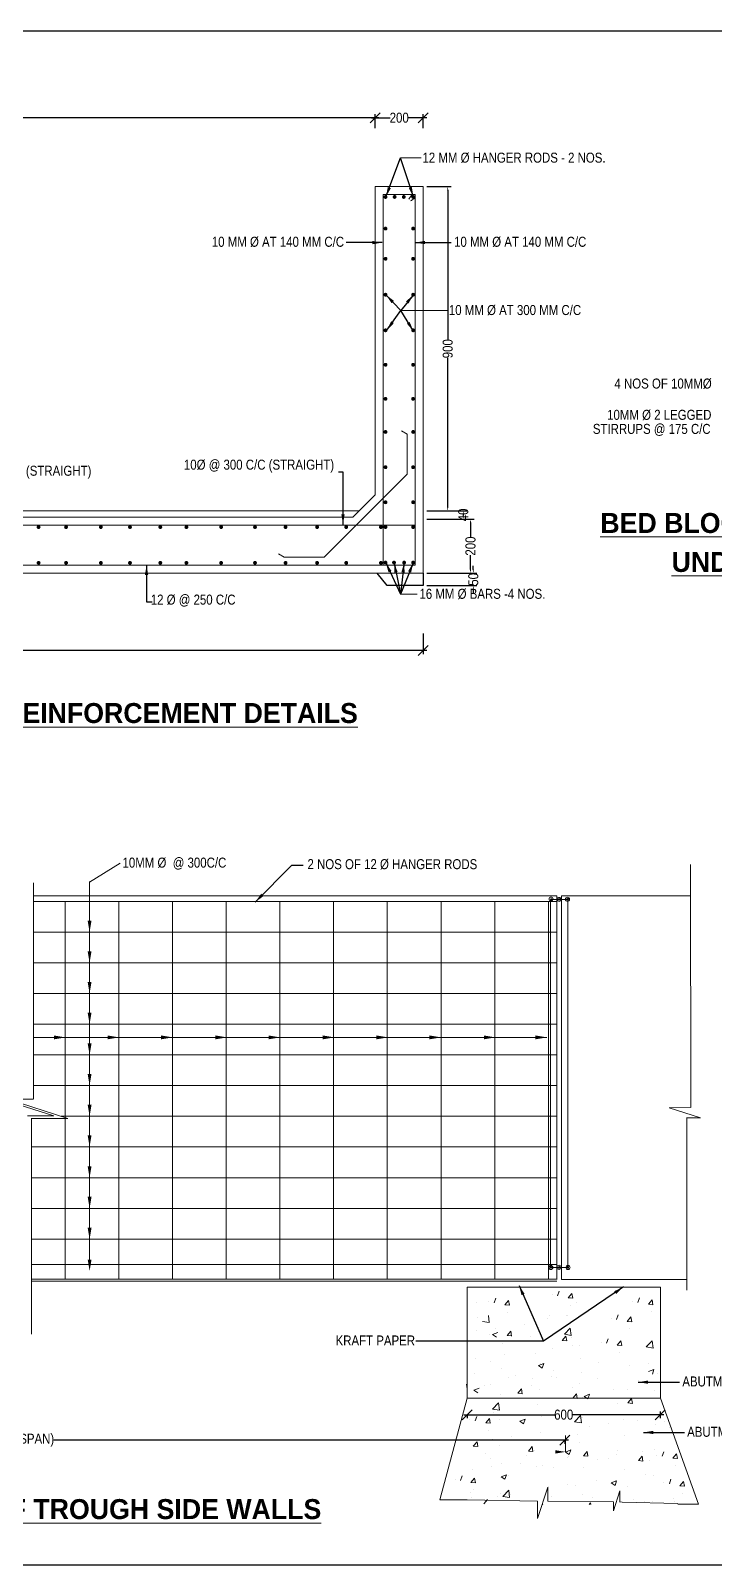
# Model space of a CAD drawing. Header units: millimetres. Extents: x -543311 to -470589, y -324262 to -283433.
# Drawn here: x -514468 to -497359, y -321838 to -283433 of the extents above; entities that cross this region are included whole.
import ezdxf
from ezdxf.enums import TextEntityAlignment as Align

# ---------------------------------------------------------------- set-up
doc = ezdxf.new("R2010")
doc.units = ezdxf.units.MM
doc.header["$LTSCALE"] = 1000
for name, color, linetype in [('canal', 3, 'Continuous'), ('MAIN', 2, 'Continuous'), ('pier', 7, 'Continuous')]:
    doc.layers.add(name, color=color, linetype=linetype)
doc.styles.add('ARIAL NARROW', font='ARIALN.TTF')
doc.styles.add('CITYBLUEPR', font='cityb___.ttf')
doc.dimstyles.new('ISO-25', dxfattribs={"dimtxt": 2.5, "dimasz": 2.5, "dimexe": 1.25, "dimexo": 0.625, "dimtad": 1, "dimdec": 0, "dimtxsty": 'Standard', "dimblk": 'OBLIQUE', "dimcen": 2.5, "dimdle": 1.25, "dimclrd": 6, "dimadec": 0, "dimazin": 0, "dimtfac": 1, "dimtdec": 0, "dimtmove": 0, "dimatfit": 3, "dimfxl": 1, "dimarcsym": 0})

# ---------------------------------------------------------------- blocks, each defined once
blk = doc.blocks.new('_Oblique')
at = {"color": 0, "linetype": 'ByBlock', "lineweight": -2}
blk.add_line((-0.5, -0.5), (0.5, 0.5), dxfattribs=at)
blk = doc.blocks.new('*D183')
at = {"layer": 'Defpoints', "color": 0, "transparency": 16777216}
for p in [(-530334, -318640), (-530334, -318707), (-501101, -318624)]:
    blk.add_point(p, dxfattribs=at)
at = {"layer": 'MAIN', "color": 7, "lineweight": -2, "transparency": 16777216}
for p, q in [((-530424, -318707), (-517546, -318707)), ((-501011, -318707), (-513889, -318707))]:
    blk.add_line(p, q, dxfattribs=at)
at = {"layer": 'MAIN', "color": 0, "lineweight": -2, "transparency": 16777216}
for p, q in [((-530334, -318730), (-530334, -318797)), ((-501101, -318714), (-501101, -318797))]:
    blk.add_line(p, q, dxfattribs=at)
at = {"layer": 'MAIN', "color": 7, "lineweight": -2, "transparency": 16777216, "xscale": 250, "yscale": 250, "zscale": 250, "rotation": 180}
blk.add_blockref('_Oblique', (-530334, -318707), dxfattribs=at)
at = {"layer": 'MAIN', "color": 7, "lineweight": -2, "transparency": 16777216, "xscale": 250, "yscale": 250, "zscale": 250}
blk.add_blockref('_Oblique', (-501101, -318707), dxfattribs=at)
at = {"layer": 'MAIN', "color": 0, "lineweight": 9, "transparency": 16777216, "insert": (-515717, -318707), "char_height": 250, "attachment_point": 5, "style": 'ARIAL NARROW'}
blk.add_mtext('4300 (3500M CLEAR SPAN)', dxfattribs=at)
blk = doc.blocks.new('*D184')
at = {"layer": 'Defpoints', "color": 0, "transparency": 16777216}
for p in [(-503541, -317982), (-498715, -317895), (-498715, -318069)]:
    blk.add_point(p, dxfattribs=at)
at = {"layer": 'MAIN', "color": 0, "lineweight": -2, "transparency": 16777216}
for p, q in [((-498715, -317985), (-498715, -318159)), ((-503541, -318072), (-503541, -318159))]:
    blk.add_line(p, q, dxfattribs=at)
at = {"layer": 'MAIN', "color": 7, "lineweight": -2, "transparency": 16777216}
for p, q in [((-503631, -318069), (-501355, -318069)), ((-498625, -318069), (-500901, -318069))]:
    blk.add_line(p, q, dxfattribs=at)
at = {"layer": 'MAIN', "color": 7, "lineweight": -2, "transparency": 16777216, "xscale": 250, "yscale": 250, "zscale": 250, "rotation": 180}
blk.add_blockref('_Oblique', (-503541, -318069), dxfattribs=at)
at = {"layer": 'MAIN', "color": 7, "lineweight": -2, "transparency": 16777216, "xscale": 250, "yscale": 250, "zscale": 250}
blk.add_blockref('_Oblique', (-498715, -318069), dxfattribs=at)
at = {"layer": 'MAIN', "color": 0, "lineweight": 9, "transparency": 16777216, "insert": (-501128, -318069), "char_height": 250, "attachment_point": 5, "style": 'ARIAL NARROW'}
blk.add_mtext('600', dxfattribs=at)
blk = doc.blocks.new('*D186')
at = {"layer": 'Defpoints', "color": 0, "transparency": 16777216}
for p in [(-505845, -285611), (-505845, -285611), (-529445, -285958)]:
    blk.add_point(p, dxfattribs=at)
at = {"layer": 'MAIN', "color": 7, "lineweight": -2, "transparency": 16777216}
for p, q in [((-529535, -285611), (-517942, -285611)), ((-505755, -285611), (-517348, -285611))]:
    blk.add_line(p, q, dxfattribs=at)
at = {"layer": 'MAIN', "color": 0, "lineweight": -2, "transparency": 16777216}
blk.add_line((-529445, -285868), (-529445, -285521), dxfattribs=at)
at = {"layer": 'MAIN', "color": 7, "lineweight": -2, "transparency": 16777216, "xscale": 250, "yscale": 250, "zscale": 250, "rotation": 180}
blk.add_blockref('_Oblique', (-529445, -285611), dxfattribs=at)
at = {"layer": 'MAIN', "color": 7, "lineweight": -2, "transparency": 16777216, "xscale": 250, "yscale": 250, "zscale": 250}
blk.add_blockref('_Oblique', (-505845, -285611), dxfattribs=at)
at = {"layer": 'MAIN', "color": 0, "lineweight": 9, "transparency": 16777216, "insert": (-517645, -285611), "char_height": 250, "attachment_point": 5, "style": 'ARIAL NARROW'}
blk.add_mtext('1500', dxfattribs=at)
blk = doc.blocks.new('*D187')
at = {"layer": 'Defpoints', "color": 0, "transparency": 16777216}
for p in [(-504645, -285611), (-505845, -285958), (-504645, -285958)]:
    blk.add_point(p, dxfattribs=at)
at = {"layer": 'MAIN', "color": 7, "lineweight": -2, "transparency": 16777216}
for p, q in [((-505935, -285611), (-505474, -285611)), ((-504555, -285611), (-505017, -285611))]:
    blk.add_line(p, q, dxfattribs=at)
at = {"layer": 'MAIN', "color": 0, "lineweight": -2, "transparency": 16777216}
for p, q in [((-505845, -285868), (-505845, -285521)), ((-504645, -285868), (-504645, -285521))]:
    blk.add_line(p, q, dxfattribs=at)
at = {"layer": 'MAIN', "color": 7, "lineweight": -2, "transparency": 16777216, "xscale": 250, "yscale": 250, "zscale": 250, "rotation": 180}
blk.add_blockref('_Oblique', (-505845, -285611), dxfattribs=at)
at = {"layer": 'MAIN', "color": 7, "lineweight": -2, "transparency": 16777216, "xscale": 250, "yscale": 250, "zscale": 250}
blk.add_blockref('_Oblique', (-504645, -285611), dxfattribs=at)
at = {"layer": 'MAIN', "color": 0, "lineweight": 9, "transparency": 16777216, "insert": (-505245, -285611), "char_height": 250, "attachment_point": 5, "style": 'ARIAL NARROW'}
blk.add_mtext('200', dxfattribs=at)
blk = doc.blocks.new('*D188')
at = {"layer": 'Defpoints', "color": 0, "transparency": 16777216}
for p in [(-530645, -298555), (-504645, -298426), (-504645, -298942)]:
    blk.add_point(p, dxfattribs=at)
at = {"layer": 'MAIN', "color": 0, "lineweight": -2, "transparency": 16777216}
for p, q in [((-530645, -298645), (-530645, -299032)), ((-504645, -298516), (-504645, -299032))]:
    blk.add_line(p, q, dxfattribs=at)
at = {"layer": 'MAIN', "color": 7, "lineweight": -2, "transparency": 16777216}
for p, q in [((-530735, -298942), (-517942, -298942)), ((-504555, -298942), (-517348, -298942))]:
    blk.add_line(p, q, dxfattribs=at)
at = {"layer": 'MAIN', "color": 7, "lineweight": -2, "transparency": 16777216, "xscale": 250, "yscale": 250, "zscale": 250, "rotation": 180}
blk.add_blockref('_Oblique', (-530645, -298942), dxfattribs=at)
at = {"layer": 'MAIN', "color": 7, "lineweight": -2, "transparency": 16777216, "xscale": 250, "yscale": 250, "zscale": 250}
blk.add_blockref('_Oblique', (-504645, -298942), dxfattribs=at)
at = {"layer": 'MAIN', "color": 0, "lineweight": 9, "transparency": 16777216, "insert": (-517645, -298942), "char_height": 250, "attachment_point": 5, "style": 'ARIAL NARROW'}
blk.add_mtext('1900', dxfattribs=at)
blk = doc.blocks.new('*D189')
at = {"layer": 'canal', "color": 0, "lineweight": -2, "transparency": 16777216}
for p, q in [((-504555, -295448), (-503552, -295448)), ((-504555, -295654), (-503552, -295654))]:
    blk.add_line(p, q, dxfattribs=at)
at = {"layer": 'canal', "color": 7, "lineweight": -2, "transparency": 16777216}
blk.add_line((-503642, -295538), (-503642, -295564), dxfattribs=at)
at = {"layer": 'canal', "color": 7, "transparency": 16777216}
for points in [[(-503657, -295538), (-503627, -295538), (-503642, -295448)], [(-503657, -295564), (-503627, -295564), (-503642, -295654)]]:
    blk.add_solid(points, dxfattribs=at)
at = {"layer": 'Defpoints', "color": 0, "transparency": 16777216}
for p in [(-504645, -295448), (-504645, -295654), (-503642, -295654)]:
    blk.add_point(p, dxfattribs=at)
at = {"layer": 'canal', "color": 0, "transparency": 16777216, "insert": (-503642, -295551), "char_height": 250, "attachment_point": 5, "rotation": 90, "style": 'ARIAL NARROW'}
blk.add_mtext('40', dxfattribs=at)
blk = doc.blocks.new('*D178')
at = {"layer": 'canal', "color": 0, "lineweight": -2, "transparency": 16777216}
for p, q in [((-504555, -295654), (-503370, -295654)), ((-504555, -297008), (-503370, -297008))]:
    blk.add_line(p, q, dxfattribs=at)
at = {"layer": 'canal', "color": 7, "lineweight": -2, "transparency": 16777216}
for p, q in [((-503460, -295744), (-503460, -296102)), ((-503460, -296918), (-503460, -296559))]:
    blk.add_line(p, q, dxfattribs=at)
at = {"layer": 'canal', "color": 7, "transparency": 16777216}
for points in [[(-503475, -295744), (-503445, -295744), (-503460, -295654)], [(-503475, -296918), (-503445, -296918), (-503460, -297008)]]:
    blk.add_solid(points, dxfattribs=at)
at = {"layer": 'Defpoints', "color": 0, "transparency": 16777216}
for p in [(-504645, -295654), (-504645, -297008), (-503460, -297008)]:
    blk.add_point(p, dxfattribs=at)
at = {"layer": 'canal', "color": 0, "transparency": 16777216, "insert": (-503460, -296331), "char_height": 250, "attachment_point": 5, "rotation": 90, "style": 'ARIAL NARROW'}
blk.add_mtext('200', dxfattribs=at)
blk = doc.blocks.new('*D190')
at = {"layer": 'canal', "color": 7, "lineweight": -2, "transparency": 16777216}
for p, q in [((-503390, -296918), (-503390, -296828)), ((-503390, -297008), (-503390, -297017)), ((-503390, -297320), (-503390, -297311)), ((-503390, -297410), (-503390, -297500))]:
    blk.add_line(p, q, dxfattribs=at)
at = {"layer": 'canal', "color": 0, "lineweight": -2, "transparency": 16777216}
for p, q in [((-504555, -297008), (-503300, -297008)), ((-504555, -297320), (-503300, -297320))]:
    blk.add_line(p, q, dxfattribs=at)
at = {"layer": 'canal', "color": 7, "transparency": 16777216}
for points in [[(-503405, -296918), (-503375, -296918), (-503390, -297008)], [(-503405, -297410), (-503375, -297410), (-503390, -297320)]]:
    blk.add_solid(points, dxfattribs=at)
at = {"layer": 'Defpoints', "color": 0, "transparency": 16777216}
for p in [(-504645, -297008), (-504645, -297320), (-503390, -297320)]:
    blk.add_point(p, dxfattribs=at)
at = {"layer": 'canal', "color": 0, "transparency": 16777216, "insert": (-503390, -297164), "char_height": 250, "attachment_point": 5, "rotation": 90, "style": 'ARIAL NARROW'}
blk.add_mtext('50', dxfattribs=at)
blk = doc.blocks.new('*D219')
at = {"layer": 'canal', "color": 0, "lineweight": -2, "transparency": 16777216}
for p, q in [((-504555, -287336), (-503941, -287336)), ((-504555, -295448), (-503941, -295448))]:
    blk.add_line(p, q, dxfattribs=at)
at = {"layer": 'canal', "color": 7, "lineweight": -2, "transparency": 16777216}
for p, q in [((-504031, -287426), (-504031, -291165)), ((-504031, -295358), (-504031, -291618))]:
    blk.add_line(p, q, dxfattribs=at)
at = {"layer": 'canal', "color": 7, "transparency": 16777216}
for points in [[(-504046, -287426), (-504016, -287426), (-504031, -287336)], [(-504046, -295358), (-504016, -295358), (-504031, -295448)]]:
    blk.add_solid(points, dxfattribs=at)
at = {"layer": 'Defpoints', "color": 0, "transparency": 16777216}
for p in [(-504645, -287336), (-504645, -295448), (-504031, -295448)]:
    blk.add_point(p, dxfattribs=at)
at = {"layer": 'canal', "color": 0, "transparency": 16777216, "insert": (-504031, -291392), "char_height": 250, "attachment_point": 5, "rotation": 90, "style": 'ARIAL NARROW'}
blk.add_mtext('900', dxfattribs=at)

msp = doc.modelspace()

# ---------------------------------------------------------------- linework, layer by layer
at = {"color": 0, "lineweight": 9}
for p, q in [((-497952.8, -304296.5), (-497949, -310382.1)), ((-514394.6, -305086.1), (-501302.1, -305086.1)), ((-514394.6, -305225.1), (-501302.1, -305225.1)), ((-501457.7, -305172), (-501024.8, -305172)), ((-501183.4, -305086.1), (-497952.8, -305086.1)), ((-514394.6, -305993.1), (-501302.1, -305993.1)), ((-514394.6, -306761.1), (-501302.1, -306761.1)), ((-514394.6, -307529.1), (-501302.1, -307529.1)), ((-514394.6, -308297.1), (-501302.1, -308297.1)), ((-501548.5, -308626.6), (-514394.6, -308626.6)), ((-514394.6, -309065.1), (-501302.1, -309065.1)), ((-514394.6, -309833.1), (-501302.1, -309833.1)), ((-513707.2, -310601.1), (-501302.1, -310601.1)), ((-497957.9, -310382.1), (-498490.7, -310386)), ((-498490.7, -310386), (-497702.4, -310638.3)), ((-497702.4, -310638.3), (-498049.2, -310638.3)), ((-514449.6, -311369.1), (-501302.1, -311369.1))]:
    msp.add_line(p, q, dxfattribs=at)
for centre, radius in [((-501444.8, -305165.4), 51.2), ((-501439.5, -305175.3), 19.9), ((-501242, -305174), 51.2), ((-501240.6, -305170.3), 19.9), ((-501033.9, -305169.7), 51.2), ((-501024.8, -305165.3), 19.9)]:
    msp.add_circle(centre, radius, dxfattribs=at)
for points in [[(-503126.5, -308578.6), (-502838.5, -308626.6), (-503126.5, -308674.6)], [(-501836.5, -308578.6), (-501548.5, -308626.6), (-501836.5, -308674.6)]]:
    msp.add_solid(points, dxfattribs=at)
at = {"layer": 'canal', "color": 0}
for p, q in [((-505546.5, -297320), (-505795.6, -297007.6)), ((-504645.1, -297007.6), (-504645.1, -297320)), ((-504645.1, -297320), (-505546.5, -297320))]:
    msp.add_line(p, q, dxfattribs=at)
msp.add_lwpolyline([(-532722.3, -283432.6), (-470589, -283432.6), (-470589, -321838.3), (-532722.3, -321838.3)], close=True, dxfattribs=at)
at = {"layer": 'MAIN', "color": 0, "lineweight": 9}
for p, q in [((-505209.8, -286612.3), (-504696.2, -286612.3)), ((-505845.1, -287335.6), (-505845.1, -295047.6)), ((-505845.1, -287335.6), (-505845.1, -295047.6)), ((-505845.1, -287335.6), (-504645.1, -287335.6)), ((-505645.1, -287535.6), (-505645.1, -296807.6)), ((-505645.1, -287535.6), (-504845.1, -287535.6)), ((-504845.1, -287535.6), (-504845.1, -296807.6)), ((-504645.1, -287335.6), (-504645.1, -297007.6)), ((-505845.1, -289007.6), (-505845.1, -295047.6)), ((-505207.6, -290434.7), (-504022.7, -290434.7)), ((-505184.9, -293443.5), (-505045.1, -293530.4)), ((-505045.1, -294530.4), (-505045.1, -293530.4)), ((-505045.1, -294530.4), (-507125.2, -296610.5)), ((-505845.1, -295047.6), (-506405.1, -295607.6)), ((-505845.1, -295047.6), (-506405.1, -295607.6)), ((-506405.1, -295607.6), (-518805.1, -295607.6)), ((-506245.1, -295447.6), (-518645.1, -295447.6)), ((-505845.1, -295807.6), (-516485.1, -295807.6)), ((-505845.1, -295807.6), (-504845.1, -295807.6)), ((-505645.1, -296807.6), (-516645.1, -296807.6)), ((-508125.2, -296610.5), (-508265, -296523.5)), ((-507125.2, -296610.5), (-508125.2, -296610.5)), ((-505645.1, -296807.6), (-504845.1, -296807.6)), ((-530645.1, -297007.6), (-511567.2, -297007.6)), ((-511567.2, -297007.6), (-504645.1, -297007.6)), ((-505211.2, -297535.9), (-504792.8, -297535.9)), ((-512997.9, -304743.4), (-512231.7, -304267.8)), ((-503540.9, -317654.8), (-504228.5, -320202.9)), ((-498707.6, -317654.8), (-497757.4, -320311.8)), ((-498492.2, -318388.2), (-498492.2, -318388.2))]:
    msp.add_line(p, q, dxfattribs=at)
for points in [[(-504845.1, -287535.6), (-504928.6, -287545), (-504947, -287562.3), (-504962, -287586.4), (-504977.2, -287606.9), (-504991, -287624.8), (-505006.2, -287644.8)], [(-504845.1, -287535.6), (-504857.1, -287618.7), (-504874.9, -287636.6), (-504899.6, -287650.8), (-504920.5, -287665.4), (-504938.8, -287678.7), (-504959.3, -287693.2)], [(-512993.5, -314186.9), (-512993.5, -304722.7)]]:
    msp.add_lwpolyline(points, dxfattribs=at)
at = {"layer": 'pier', "color": 0, "lineweight": 9}
for p, q in [((-514394.6, -310167.3), (-514394.6, -304757.7)), ((-513606.4, -305225.1), (-513606.4, -314686.1)), ((-512262.4, -305225.1), (-512262.4, -314686.1)), ((-510918.4, -305225.1), (-510918.4, -314686.1)), ((-509574.4, -305225.1), (-509574.4, -314686.1)), ((-508230.4, -305225.1), (-508230.4, -314686.1)), ((-506886.4, -305225.1), (-506886.4, -314686.1)), ((-505542.4, -305225.1), (-505542.4, -314686.1)), ((-504198.4, -305225.1), (-504198.4, -314686.1)), ((-502854.4, -305225.1), (-502854.4, -314686.1)), ((-501510.4, -305225.1), (-501510.4, -314686.1)), ((-501457.7, -305172), (-501457.7, -314388.2)), ((-501302.1, -305086.1), (-501302.1, -314686.1)), ((-501183.4, -305086.1), (-501183.4, -314686.1)), ((-501024.8, -305172), (-501024.8, -314388.2)), ((-515385.4, -310112.6), (-513886.1, -310592.4)), ((-514394.6, -310176.3), (-515035, -310176.3)), ((-515035, -310176.3), (-513535.6, -310656)), ((-513886.1, -310592.4), (-514545.8, -310592.4)), ((-514449.6, -316056.7), (-514449.6, -310647.1)), ((-513535.6, -310656), (-514449.6, -310656)), ((-498048.8, -310632.5), (-498048.8, -314952.5)), ((-514449.6, -312137.1), (-501302.1, -312137.1)), ((-514449.6, -312905.1), (-501302.1, -312905.1)), ((-514449.6, -313673.1), (-501302.1, -313673.1)), ((-514449.6, -314309.3), (-501302.1, -314309.3)), ((-501457.7, -314388.2), (-501024.8, -314388.2)), ((-514449.6, -314676.1), (-501302.1, -314676.1)), ((-514449.6, -314726.1), (-501302.1, -314726.1)), ((-503541.6, -314878.2), (-498707.3, -314878.2)), ((-503541.6, -314878.2), (-503540.9, -317654.8)), ((-501183.4, -314686.1), (-498048.8, -314686.1)), ((-498707.3, -314878.2), (-498707.3, -317346.4)), ((-503317.3, -315261.8), (-503317.3, -315261.8)), ((-503000.2, -315240.8), (-503000.2, -315240.8)), ((-502864.3, -315272), (-502825.4, -315156)), ((-502601.6, -315319.9), (-502509, -315209.5)), ((-502486.8, -315329.9), (-502509, -315209.6)), ((-501415.6, -315065.4), (-501415.6, -315065.4)), ((-501279.7, -315096.6), (-501240.8, -314980.6)), ((-501017, -315144.5), (-500924.4, -315034.2)), ((-501017, -315144.5), (-500902.2, -315154.5)), ((-500970.5, -315138.3), (-500970.5, -315138.3)), ((-500902.2, -315154.6), (-500924.4, -315034.2)), ((-500798.4, -315261.8), (-500798.4, -315261.8)), ((-499407.8, -315227.6), (-499407.8, -315227.6)), ((-499272, -315258.8), (-499233.1, -315142.8)), ((-499009.2, -315306.7), (-498916.7, -315196.4)), ((-499009.2, -315306.7), (-498894.5, -315316.7)), ((-498894.5, -315316.8), (-498916.7, -315196.4)), ((-503277.2, -315638.6), (-503277.2, -315638.6)), ((-502990.5, -315765.6), (-503011.7, -315583.2)), ((-502601.6, -315319.9), (-502486.8, -315329.9)), ((-502534.6, -315507.5), (-502534.6, -315507.5)), ((-501539.4, -315649.9), (-501539.4, -315649.9)), ((-501491.4, -315576.9), (-501491.4, -315576.9)), ((-501058.7, -315586.6), (-501058.7, -315586.6)), ((-501042.7, -315582.3), (-501042.7, -315582.3)), ((-500950, -315332.1), (-500950, -315332.1)), ((-499939.6, -315655), (-499939.6, -315655)), ((-499803.7, -315686.3), (-499764.8, -315570.2)), ((-499541, -315734.1), (-499448.4, -315623.8)), ((-499426.2, -315744.2), (-499448.4, -315623.9)), ((-498942.3, -315494.3), (-498942.3, -315494.3)), ((-503313.2, -315971.8), (-503313.2, -315971.8)), ((-503161.3, -315739.1), (-502990.6, -315765.5)), ((-502986.4, -316062.6), (-502986.4, -316062.6)), ((-502909.1, -316064.4), (-502774.7, -316012.8)), ((-502909.1, -316064.4), (-502813.6, -316128.8)), ((-502832.6, -315908.5), (-502832.6, -315908.5)), ((-502545.8, -316089.5), (-502453.3, -315979.2)), ((-502431, -316099.6), (-502453.2, -315979.2)), ((-502105.4, -315812.8), (-502105.4, -315812.8)), ((-501112.2, -316056.9), (-500962.7, -315901)), ((-501112.2, -316056.9), (-500941.5, -316083.3)), ((-500941.4, -316083.4), (-500962.6, -315901)), ((-499541, -315734.1), (-499426.2, -315744.2)), ((-499474, -315921.8), (-499474, -315921.8)), ((-505253, -316227.1), (-505253, -316227.1)), ((-505242.9, -316179.1), (-505242.9, -316179.1)), ((-502654, -316281), (-502654, -316281)), ((-502545.8, -316089.5), (-502431.1, -316099.5)), ((-501961.4, -316105.9), (-501961.4, -316105.9)), ((-501684.2, -316158.1), (-501684.2, -316158.1)), ((-501397.9, -316410.4), (-501397.9, -316410.4)), ((-501168.7, -316210), (-501076.1, -316099.7)), ((-501168.7, -316210), (-501053.9, -316220)), ((-501053.9, -316220.1), (-501076.1, -316099.7)), ((-500936.5, -316149.2), (-500936.5, -316149.2)), ((-500917.3, -316347.1), (-500917.3, -316347.1)), ((-500726, -316341.3), (-500726, -316341.3)), ((-500190.1, -316251.4), (-500190.1, -316251.4)), ((-500054.3, -316282.6), (-500015.3, -316166.6)), ((-499791.5, -316330.5), (-499699, -316220.1)), ((-499791.5, -316330.5), (-499676.8, -316340.5)), ((-499676.7, -316340.5), (-499698.9, -316220.2)), ((-499063.1, -316374.6), (-498913.6, -316218.8)), ((-499063.1, -316374.6), (-498892.3, -316401.1)), ((-498892.3, -316401.2), (-498913.5, -316218.8)), ((-503337.7, -316665.8), (-503337.7, -316665.8)), ((-502965.4, -316725.7), (-502965.4, -316725.7)), ((-502610.5, -316570), (-502610.5, -316570)), ((-501845.7, -316533.5), (-501845.7, -316533.5)), ((-501763, -316837.4), (-501628.6, -316785.8)), ((-501763, -316837.4), (-501667.5, -316901.8)), ((-501707.6, -316797.2), (-501707.6, -316797.2)), ((-501667.5, -316901.9), (-501628.6, -316785.8)), ((-500710.4, -316653.3), (-500710.4, -316653.3)), ((-500265.9, -316762.9), (-500265.9, -316762.9)), ((-499724.6, -316518.1), (-499724.6, -316518.1)), ((-499002, -316785.7), (-499002, -316785.7)), ((-503360.3, -317043.7), (-503360.3, -317043.7)), ((-502677.4, -316920.1), (-502677.4, -316920.1)), ((-502505.3, -317147.3), (-502505.3, -317147.3)), ((-502335.3, -317087.1), (-502335.3, -317087.1)), ((-501903, -317167.7), (-501903, -317167.7)), ((-501422.4, -317104.4), (-501422.4, -317104.4)), ((-501385.6, -316955.1), (-501385.6, -316955.1)), ((-501310.4, -317130.4), (-501310.4, -317130.4)), ((-500695.2, -317008.6), (-500695.2, -317008.6)), ((-500285.4, -317173.7), (-500285.4, -317173.7)), ((-499482.6, -316849), (-499482.6, -316849)), ((-499260.5, -317217), (-499260.5, -317217)), ((-499003.8, -316991.2), (-498869.3, -316939.5)), ((-498908.2, -317055.6), (-498869.3, -316939.6)), ((-498778.1, -317034.3), (-498778.1, -317034.3)), ((-503541.8, -317423.3), (-503564, -317302.9)), ((-503376.3, -317456.6), (-503241.8, -317405)), ((-503376.3, -317456.6), (-503280.8, -317521.1)), ((-503115.6, -317327.3), (-503115.6, -317327.3)), ((-502955.4, -317301.7), (-502955.4, -317301.7)), ((-502700.7, -317559.3), (-502700.7, -317559.3)), ((-502279.4, -317533.7), (-502186.8, -317423.4)), ((-502279.4, -317533.7), (-502164.6, -317543.7)), ((-502164.6, -317543.8), (-502186.8, -317423.4)), ((-501930.5, -317345), (-501930.5, -317345)), ((-501730.9, -317436.4), (-501730.9, -317436.4)), ((-500905.5, -317388.3), (-500905.5, -317388.3)), ((-500902.3, -317654.2), (-500809.7, -317543.9)), ((-500787.5, -317664.3), (-500809.7, -317543.9)), ((-500733.7, -317292.4), (-500733.7, -317292.4)), ((-500617, -317610.4), (-500482.5, -317558.8)), ((-500617, -317610.4), (-500521.5, -317674.8)), ((-500521.4, -317674.9), (-500482.5, -317558.9)), ((-499880.6, -317431.6), (-499880.6, -317431.6)), ((-499532.6, -317434.8), (-499532.6, -317434.8)), ((-498855.7, -317474.9), (-498855.7, -317474.9)), ((-498707.3, -317346.4), (-498707.6, -317654.8)), ((-503541.6, -317654.8), (-498707.6, -317654.8)), ((-502906.8, -317927.2), (-502757.2, -317771.3)), ((-502906.8, -317927.2), (-502736, -317953.6)), ((-502736, -317953.7), (-502757.2, -317771.3)), ((-501772.1, -317819.2), (-501772.1, -317819.2)), ((-500902.3, -317654.2), (-500787.5, -317664.2)), ((-500652.3, -317627), (-500652.3, -317627)), ((-499771.3, -317796.4), (-499771.3, -317796.4)), ((-499525.1, -317774.7), (-499432.6, -317664.4)), ((-499525.1, -317774.7), (-499410.4, -317784.7)), ((-499410.3, -317784.8), (-499432.5, -317664.4)), ((-503478.7, -318195.1), (-503478.7, -318195.1)), ((-503342.8, -318226.4), (-503303.9, -318110.3)), ((-503080.1, -318274.2), (-502987.5, -318163.9)), ((-503080.1, -318274.2), (-502965.3, -318284.3)), ((-502965.3, -318284.3), (-502987.5, -318164)), ((-502891.8, -318011.4), (-502891.8, -318011.4)), ((-502724.1, -318198.5), (-502724.1, -318198.5)), ((-502717.3, -318063), (-502717.3, -318063)), ((-502230.2, -318229.7), (-502095.8, -318178.1)), ((-502230.2, -318229.7), (-502134.7, -318294.1)), ((-502134.7, -318294.1), (-502095.7, -318178.1)), ((-501754.3, -318075.5), (-501754.3, -318075.5)), ((-501692.4, -318106.3), (-501692.4, -318106.3)), ((-500857.7, -318245), (-500708.1, -318089.1)), ((-500857.7, -318245), (-500686.9, -318271.4)), ((-500686.9, -318271.5), (-500708.1, -318089.1)), ((-500667.4, -318149.6), (-500667.4, -318149.6)), ((-500492.8, -318363.5), (-500492.8, -318363.5)), ((-500012.2, -318300.3), (-500012.2, -318300.3)), ((-499642.5, -318192.9), (-499642.5, -318192.9)), ((-499285, -318204.5), (-499285, -318204.5)), ((-498824.8, -318312.6), (-498824.8, -318312.6)), ((-498617.5, -318236.2), (-498617.5, -318236.2)), ((-503390.1, -318857.4), (-503297.6, -318747.1)), ((-503275.4, -318867.5), (-503297.6, -318747.2)), ((-503013.1, -318461.9), (-503013.1, -318461.9)), ((-502913.2, -318682.2), (-502913.2, -318682.2)), ((-502432.6, -318618.9), (-502432.6, -318618.9)), ((-501705.4, -318523.2), (-501705.4, -318523.2)), ((-501087, -318589.3), (-501087, -319000.5)), ((-500780.4, -318570.7), (-500780.4, -318570.7)), ((-499611.9, -318580.4), (-499611.9, -318580.4)), ((-503390.1, -318857.4), (-503275.4, -318867.5)), ((-503091.2, -319044.1), (-503091.2, -319044.1)), ((-502747.4, -318837.6), (-502747.4, -318837.6)), ((-502066.3, -319087.4), (-502066.3, -319087.4)), ((-502013, -318977.9), (-501920.4, -318867.6)), ((-502013, -318977.9), (-501898.2, -318987.9)), ((-501898.2, -318988), (-501920.4, -318867.6)), ((-501851.3, -318964.8), (-501851.3, -318964.8)), ((-501084.1, -319002.7), (-500949.7, -318951.1)), ((-501084.1, -319002.7), (-500988.6, -319067.1)), ((-501041.3, -319130.7), (-501041.3, -319130.7)), ((-500997.9, -319120.8), (-500997.9, -319120.8)), ((-500988.6, -319067.2), (-500949.7, -318951.1)), ((-500731.6, -318772.6), (-500731.6, -318772.6)), ((-500635.9, -319098.4), (-500543.3, -318988.1)), ((-500635.9, -319098.4), (-500521.1, -319108.4)), ((-500521.1, -319108.5), (-500543.3, -318988.1)), ((-500517.3, -319057.5), (-500517.3, -319057.5)), ((-499818, -319074.7), (-499818, -319074.7)), ((-499790.1, -318961.8), (-499790.1, -318961.8)), ((-499258.7, -319218.9), (-499166.2, -319108.6)), ((-499143.9, -319229), (-499166.1, -319108.6)), ((-499151.8, -319002), (-499151.8, -319002)), ((-498848.1, -318951.8), (-498848.1, -318951.8)), ((-498795.7, -319079.4), (-498795.7, -319079.4)), ((-498659.9, -319110.6), (-498621, -318994.6)), ((-498397.1, -319158.5), (-498304.6, -319048.2)), ((-498282.3, -319168.6), (-498304.5, -319048.2)), ((-503418.3, -319439.5), (-503418.3, -319439.5)), ((-502971.1, -319157), (-502971.1, -319157)), ((-502937.7, -319376.2), (-502937.7, -319376.2)), ((-502686.4, -319302), (-502686.4, -319302)), ((-502210.5, -319280.5), (-502210.5, -319280.5)), ((-501801, -319353.8), (-501801, -319353.8)), ((-501661.4, -319345.3), (-501661.4, -319345.3)), ((-501391.3, -319386.4), (-501391.3, -319386.4)), ((-500636.5, -319388.6), (-500636.5, -319388.6)), ((-500271.6, -319194.2), (-500271.6, -319194.2)), ((-500016.4, -319174), (-500016.4, -319174)), ((-499611.5, -319431.9), (-499611.5, -319431.9)), ((-499258.7, -319218.9), (-499144, -319228.9)), ((-498991.4, -319217.3), (-498991.4, -319217.3)), ((-498397.1, -319158.5), (-498282.4, -319168.5)), ((-498330.2, -319346.1), (-498330.2, -319346.1)), ((-503847.7, -319685.2), (-503847.7, -319685.2)), ((-503711.8, -319716.4), (-503672.9, -319600.4)), ((-503449.1, -319764.3), (-503356.5, -319654)), ((-503449.1, -319764.3), (-503334.3, -319774.3)), ((-503334.3, -319774.4), (-503356.5, -319654)), ((-502697.4, -319622), (-502562.9, -319570.4)), ((-502697.4, -319622), (-502601.9, -319686.4)), ((-502601.8, -319686.4), (-502562.9, -319570.4)), ((-502511, -319578.6), (-502511, -319578.6)), ((-501780.3, -320671), (-501528, -319882.6)), ((-501528, -319882.6), (-501528, -320229.5)), ((-501503, -319878.1), (-501503, -319878.1)), ((-501022.4, -319814.8), (-501022.4, -319814.8)), ((-500827.1, -319849.1), (-500827.1, -319849.1)), ((-500295.2, -319719.1), (-500295.2, -319719.1)), ((-499938.1, -319775.7), (-499803.6, -319724.1)), ((-499938.1, -319775.7), (-499842.6, -319840.1)), ((-499842.6, -319840.2), (-499803.6, -319724.2)), ((-499841.3, -319713.9), (-499841.3, -319713.9)), ((-499538.3, -319866.1), (-499538.3, -319866.1)), ((-499082.6, -319559.4), (-499082.6, -319559.4)), ((-498871.5, -319590.9), (-498871.5, -319590.9)), ((-498619.9, -319769.7), (-498619.9, -319769.7)), ((-498484, -319800.9), (-498445.1, -319684.8)), ((-498221.3, -319848.7), (-498128.7, -319738.4)), ((-498221.3, -319848.7), (-498106.5, -319858.8)), ((-498106.5, -319858.8), (-498128.7, -319738.5)), ((-503540.9, -320202.9), (-504228.5, -320202.9)), ((-503923.4, -320196.7), (-503923.4, -320196.7)), ((-501780.3, -320229.5), (-503540.9, -320201.9)), ((-503473.2, -320020.1), (-503473.2, -320020.1)), ((-503442.8, -320133.5), (-503442.8, -320133.5)), ((-503382.1, -319951.9), (-503382.1, -319951.9)), ((-503123.7, -320301.6), (-503031.2, -320191.3)), ((-502794.1, -320115.9), (-502794.1, -320115.9)), ((-502715.6, -320037.7), (-502715.6, -320037.7)), ((-502652.2, -320115.3), (-502502.7, -319959.4)), ((-502652.2, -320115.3), (-502481.4, -320141.7)), ((-502481.4, -320141.8), (-502502.6, -319959.4)), ((-502448.2, -320063.4), (-502448.2, -320063.4)), ((-501780.3, -320229.5), (-501780.3, -320671)), ((-501777.7, -320250.5), (-501777.7, -320250.5)), ((-499882.7, -320251.1), (-501528, -320229)), ((-501423.3, -320106.7), (-501423.3, -320106.7)), ((-500658, -320058.3), (-500658, -320058.3)), ((-500492.4, -320317.6), (-500453.6, -320277.2)), ((-500448.8, -320317.6), (-500453.5, -320277.2)), ((-500398.4, -320150), (-500398.4, -320150)), ((-499721.5, -319973.1), (-499882.7, -320476.7)), ((-499882.7, -320476.7), (-499882.7, -320251.1)), ((-499721.5, -320255.1), (-499721.5, -319973.1)), ((-499666.6, -320254.1), (-499721.5, -320253.3)), ((-498273.2, -320293), (-499666.6, -320254.1)), ((-499373.4, -320193.3), (-499373.4, -320193.3)), ((-499107.1, -320253.4), (-499107.1, -320253.4)), ((-498894.8, -320230.1), (-498894.8, -320230.1)), ((-498379.9, -320157.7), (-498379.9, -320157.7)), ((-498348.5, -320236.6), (-498348.5, -320236.6)), ((-498154.3, -320036.4), (-498154.3, -320036.4)), ((-501658.9, -320317.6), (-501654, -320311.8)), ((-498273.2, -320311.8), (-497757.4, -320311.8))]:
    msp.add_line(p, q, dxfattribs=at)
at = {"layer": 'pier', "color": 0, "lineweight": 9, "const_width": 48}
for points in [[(-505611.6, -287593.6, 1), (-505563.6, -287593.6, 1)], [(-505383.3, -287593.6, 1), (-505335.3, -287593.6, 1)], [(-505154.9, -287593.6, 1), (-505106.9, -287593.6, 1)], [(-504921.1, -287593.6, 1), (-504873.1, -287593.6, 1)], [(-505611.6, -288384.8, 1), (-505563.6, -288384.8, 1)], [(-504921.1, -288384.8, 1), (-504873.1, -288384.8, 1)], [(-505611.6, -289141.4, 1), (-505563.6, -289141.4, 1)], [(-504921.1, -289141.4, 1), (-504873.1, -289141.4, 1)], [(-505611.6, -290040.2, 1), (-505563.6, -290040.2, 1)], [(-504921.1, -290040.2, 1), (-504873.1, -290040.2, 1)], [(-505611.6, -290930.9, 1), (-505563.6, -290930.9, 1)], [(-504921.1, -290930.9, 1), (-504873.1, -290930.9, 1)], [(-505611.6, -291793.5, 1), (-505563.6, -291793.5, 1)], [(-504921.1, -291793.5, 1), (-504873.1, -291793.5, 1)], [(-505611.6, -292646.2, 1), (-505563.6, -292646.2, 1)], [(-504921.1, -292646.2, 1), (-504873.1, -292646.2, 1)], [(-505611.6, -293474.2, 1), (-505563.6, -293474.2, 1)], [(-504921.1, -293474.2, 1), (-504873.1, -293474.2, 1)], [(-505611.6, -294356.6, 1), (-505563.6, -294356.6, 1)], [(-504921.1, -294356.6, 1), (-504873.1, -294356.6, 1)], [(-505611.6, -295234, 1), (-505563.6, -295234, 1)], [(-504921.1, -295234, 1), (-504873.1, -295234, 1)], [(-514294.1, -295855.3, 1), (-514246.1, -295855.3, 1)], [(-513606.3, -295855.3, 1), (-513558.3, -295855.3, 1)], [(-512735.8, -295855.3, 1), (-512687.8, -295855.3, 1)], [(-512007.2, -295855.3, 1), (-511959.2, -295855.3, 1)], [(-511247.5, -295855.3, 1), (-511199.5, -295855.3, 1)], [(-510594.7, -295855.3, 1), (-510546.7, -295855.3, 1)], [(-509725.4, -295855.3, 1), (-509677.4, -295855.3, 1)], [(-508877.9, -295855.3, 1), (-508829.9, -295855.3, 1)], [(-508112.8, -295855.3, 1), (-508064.8, -295855.3, 1)], [(-507324.1, -295855.3, 1), (-507276.1, -295855.3, 1)], [(-506594.3, -295855.3, 1), (-506546.3, -295855.3, 1)], [(-505727.2, -295855.3, 1), (-505679.2, -295855.3, 1)], [(-505611.6, -295855.3, 1), (-505563.6, -295855.3, 1)], [(-504921.1, -295855.3, 1), (-504873.1, -295855.3, 1)], [(-514294.1, -296751.2, 1), (-514246.1, -296751.2, 1)], [(-513606.3, -296751.2, 1), (-513558.3, -296751.2, 1)], [(-512735.8, -296751.2, 1), (-512687.8, -296751.2, 1)], [(-512007.2, -296751.2, 1), (-511959.2, -296751.2, 1)], [(-511247.5, -296751.2, 1), (-511199.5, -296751.2, 1)], [(-510594.7, -296751.2, 1), (-510546.7, -296751.2, 1)], [(-509725.4, -296751.2, 1), (-509677.4, -296751.2, 1)], [(-508877.9, -296751.2, 1), (-508829.9, -296751.2, 1)], [(-508112.8, -296751.2, 1), (-508064.8, -296751.2, 1)], [(-507324.1, -296751.2, 1), (-507276.1, -296751.2, 1)], [(-506594.3, -296751.2, 1), (-506546.3, -296751.2, 1)], [(-505727.2, -296751.2, 1), (-505679.2, -296751.2, 1)], [(-505611.6, -296743.7, 1), (-505563.6, -296743.7, 1)], [(-505399, -296743.7, 1), (-505351, -296743.7, 1)], [(-505145.3, -296743.7, 1), (-505097.3, -296743.7, 1)], [(-504921.1, -296743.7, 1), (-504873.1, -296743.7, 1)]]:
    msp.add_lwpolyline(points, format="xyb", close=True, dxfattribs=at)
at = {"layer": 'pier', "color": 0, "lineweight": 9}
for centre, radius in [((-501450.2, -314385.3), 51.2), ((-501449.9, -314381.2), 19.9), ((-501245.1, -314381.3), 51.2), ((-501244.7, -314383.8), 19.9), ((-501019.8, -314385.3), 51.2), ((-501023, -314383.8), 19.9)]:
    msp.add_circle(centre, radius, dxfattribs=at)
for points in [[(-512945.5, -305705.6), (-512993.5, -305993.6), (-513041.5, -305705.6)], [(-512945.5, -306473.1), (-512993.5, -306761.1), (-513041.5, -306473.1)], [(-512945.5, -307241.3), (-512993.5, -307529.3), (-513041.5, -307241.3)], [(-512945.5, -308009.5), (-512993.5, -308297.5), (-513041.5, -308009.5)], [(-513885, -308578.6), (-513597, -308626.6), (-513885, -308674.6)], [(-512945.5, -308777.4), (-512993.5, -309065.4), (-513041.5, -308777.4)], [(-512545.3, -308578.6), (-512257.3, -308626.6), (-512545.3, -308674.6)], [(-511203.4, -308578.6), (-510915.4, -308626.6), (-511203.4, -308674.6)], [(-509844.8, -308578.6), (-509556.8, -308626.6), (-509844.8, -308674.6)], [(-508515.4, -308578.6), (-508227.4, -308626.6), (-508515.4, -308674.6)], [(-507156.6, -308578.6), (-506868.6, -308626.6), (-507156.6, -308674.6)], [(-505814.6, -308578.6), (-505526.6, -308626.6), (-505814.6, -308674.6)], [(-504487.2, -308578.6), (-504199.2, -308626.6), (-504487.2, -308674.6)], [(-512945.5, -309542.7), (-512993.5, -309830.7), (-513041.5, -309542.7)], [(-512945.5, -310314.3), (-512993.5, -310602.3), (-513041.5, -310314.3)], [(-512945.5, -311079.2), (-512993.5, -311367.2), (-513041.5, -311079.2)], [(-512945.5, -311854.3), (-512993.5, -312142.3), (-513041.5, -311854.3)], [(-512945.5, -312615.4), (-512993.5, -312903.4), (-513041.5, -312615.4)], [(-512945.5, -313390.4), (-512993.5, -313678.4), (-513041.5, -313390.4)], [(-512945.5, -314186.9), (-512993.5, -314474.9), (-513041.5, -314186.9)], [(-501337, -318957.6), (-501337, -319040.9), (-501087, -318999.2)]]:
    msp.add_solid(points, dxfattribs=at)

# ---------------------------------------------------------------- texts
at = {"color": 0, "lineweight": 9, "style": 'CITYBLUEPR'}
for s, p in [('%%UBED BLOCK OF ABUTMENT', (-495698.6, -296002.8)), ('%%UUNDER TROUGH', (-495698.6, -296977.5)), ('%%UREINFORCEMENT DETAILS OF TROUGH SIDE WALLS', (-515886.7, -320681.2))]:
    msp.add_text(s, height=500, dxfattribs=at).set_placement(p, align=Align.CENTER)
msp.add_text('%%USECTION OF TROUGH WITH REINFORCEMENT DETAILS', height=500, dxfattribs=at).set_placement((-524406.5, -300759.2))
at = {"layer": 'pier', "color": 0, "lineweight": 9, "style": 'ARIAL NARROW'}
for s, p in [('12 MM %%C HANGER RODS - 2 NOS.', (-504663, -286734.8)), ('10 MM %%C AT 140 MM C/C', (-509935, -288840.1)), ('10 MM %%C AT 140 MM C/C', (-503872.1, -288840.1)), ('10 MM %%C AT 300 MM C/C', (-504001.4, -290548.5)), ('4 NOS OF 10MM%%C', (-499858.5, -292388.3)), ('10MM %%C 2 LEGGED', (-500041.1, -293171.2)), ('STIRRUPS @ 175 C/C', (-500398.9, -293523.2)), ('10%%C @ 300 C/C (STRAIGHT)', (-510633, -294418)), ('10%%C @ 300 C/C (STRAIGHT)', (-516708, -294570.1)), ('12 %%C @ 250 C/C ', (-511462.5, -297795.4)), ('16 MM %%C BARS -4 NOS.', (-504738.4, -297650.4)), ('10MM %%C  @ 300C/C', (-512169.7, -304377.3))]:
    msp.add_text(s, height=250, dxfattribs=at).set_placement(p)
at = {"layer": 'pier', "color": 0, "lineweight": 9, "char_height": 250, "style": 'ARIAL NARROW'}
for s, insert, attachment_point in [('2 NOS OF 12 %%C HANGER RODS\\P   ', (-507540.8, -304504.5), 4), ('KRAFT PAPER', (-506837.1, -316211.7), 4), ('ABUTMENT CAP IN RCC M25 ', (-496187.2, -317239), 5), ('ABUTMENT C.C M15', (-496646.5, -318498.8), 5)]:
    msp.add_mtext(s, dxfattribs=dict(at, insert=insert, attachment_point=attachment_point))

# ---------------------------------------------------------------- dimensions: what is measured, and where the dimension line sits
at = {"layer": 'canal', "color": 0}
for p1, p2, distance, text, picture, middle in [((-504645.1, -287335.6), (-504645.1, -295447.6), 614, '900', '*D219', (-504031.2, -291391.6)), ((-504645.1, -295654.3), (-504645.1, -297007.6), 1185.2, '200', '*D178', (-503459.9, -296330.9)), ((-504645.1, -297007.6), (-504645.1, -297320), 1254.9, '50', '*D190', (-503390.2, -297163.8))]:
    dim = msp.add_aligned_dim(p1=p1, p2=p2, distance=distance, text=text, dimstyle='ISO-25', override={"dimtxt": 250, "dimasz": 90, "dimexe": 90, "dimexo": 90, "dimtad": 0, "dimtxsty": 'ARIAL NARROW', "dimdle": 90, "dimclrd": 7}, dxfattribs=at)
    dim.commit()
    dim.dimension.update_dxf_attribs({"geometry": picture, "text_midpoint": middle})
dim = msp.add_linear_dim(base=(-503642, -295654.3), p1=(-504645.1, -295447.6), p2=(-504645.1, -295654.3), angle=270, text='40', dimstyle='ISO-25', override={"dimtxt": 250, "dimasz": 90, "dimexe": 90, "dimexo": 90, "dimtad": 0, "dimtxsty": 'ARIAL NARROW', "dimdle": 90, "dimclrd": 7}, dxfattribs=at)
dim.commit()
dim.dimension.update_dxf_attribs({"geometry": '*D189', "text_midpoint": (-503642, -295550.9), "dimtype": 161})
at = {"layer": 'MAIN', "color": 0, "lineweight": 9}
for base, p1, p2, text, picture, middle in [((-505845.1, -285611.1), (-529445.1, -285957.7), (-505845.1, -285611.1), '1500', '*D186', (-517645.1, -285611.1)), ((-504645.1, -285611.1), (-505845.1, -285957.7), (-504645.1, -285957.7), '200', '*D187', (-505245.1, -285611.1)), ((-504645.1, -298941.6), (-530645.1, -298555), (-504645.1, -298426.4), '1900', '*D188', (-517645.1, -298941.6)), ((-530333.8, -318706.7), (-501100.9, -318624), (-530333.8, -318640.3), '4300 (3500M CLEAR SPAN)', '*D183', (-515717.3, -318706.7)), ((-498714.5, -318069), (-503541.2, -317982), (-498714.5, -317895), '600', '*D184', (-501127.9, -318069))]:
    dim = msp.add_linear_dim(base=base, p1=p1, p2=p2, text=text, dimstyle='ISO-25', override={"dimtxt": 250, "dimasz": 250, "dimexe": 90, "dimexo": 90, "dimtad": 0, "dimtxsty": 'ARIAL NARROW', "dimblk1": 'Oblique', "dimblk2": 'Oblique', "dimsah": 1, "dimdle": 90, "dimclrd": 7}, dxfattribs=at)
    dim.commit()
    dim.dimension.update_dxf_attribs({"geometry": picture, "text_midpoint": middle})

# ---------------------------------------------------------------- leaders
for points in [[(-505580.3, -287593.6), (-505209.8, -286612.3)], [(-504889.8, -287593.6), (-505209.8, -286612.3)], [(-505668.5, -288735.2), (-506569.4, -288735.1)], [(-504845.7, -288735.2), (-503944.8, -288735.1)], [(-505578.2, -290040.2), (-505207.6, -290434.7)], [(-504887.6, -290040.2), (-505207.6, -290434.7)], [(-505554.2, -290930.9), (-505207.6, -290434.7)], [(-504888, -290954.9), (-505207.6, -290434.7)], [(-506651.4, -295787.8), (-506651.4, -294484.1), (-506763.3, -294484.1)], [(-511567.2, -296806.5), (-511567.2, -297722.9), (-511429.4, -297722.9)], [(-505581.7, -296743.7), (-505211.2, -297535.9)], [(-505375, -296743.7), (-505211.2, -297535.9)], [(-504891.2, -296743.7), (-505211.2, -297535.9)], [(-505121.3, -296743.7), (-505211.2, -297535.9)], [(-508846.5, -305239.3), (-507934.1, -304314.5), (-507650.5, -304314.5)], [(-499633.1, -314872.5), (-501634.1, -316231.4), (-504830.1, -316231.4)], [(-502246, -314832.6), (-501634.1, -316231.4)], [(-499264.5, -317254.9), (-498233.7, -317254.9)], [(-499133.1, -318513.5), (-498102.2, -318513.5)]]:
    msp.add_leader(points, dimstyle='ISO-25', override={"dimtxt": 250, "dimasz": 250, "dimexe": 90, "dimexo": 90, "dimtad": 0, "dimtxsty": 'ARIAL NARROW', "dimdle": 90, "dimclrd": 7}, dxfattribs=at)

doc.saveas('drawing.dxf')
